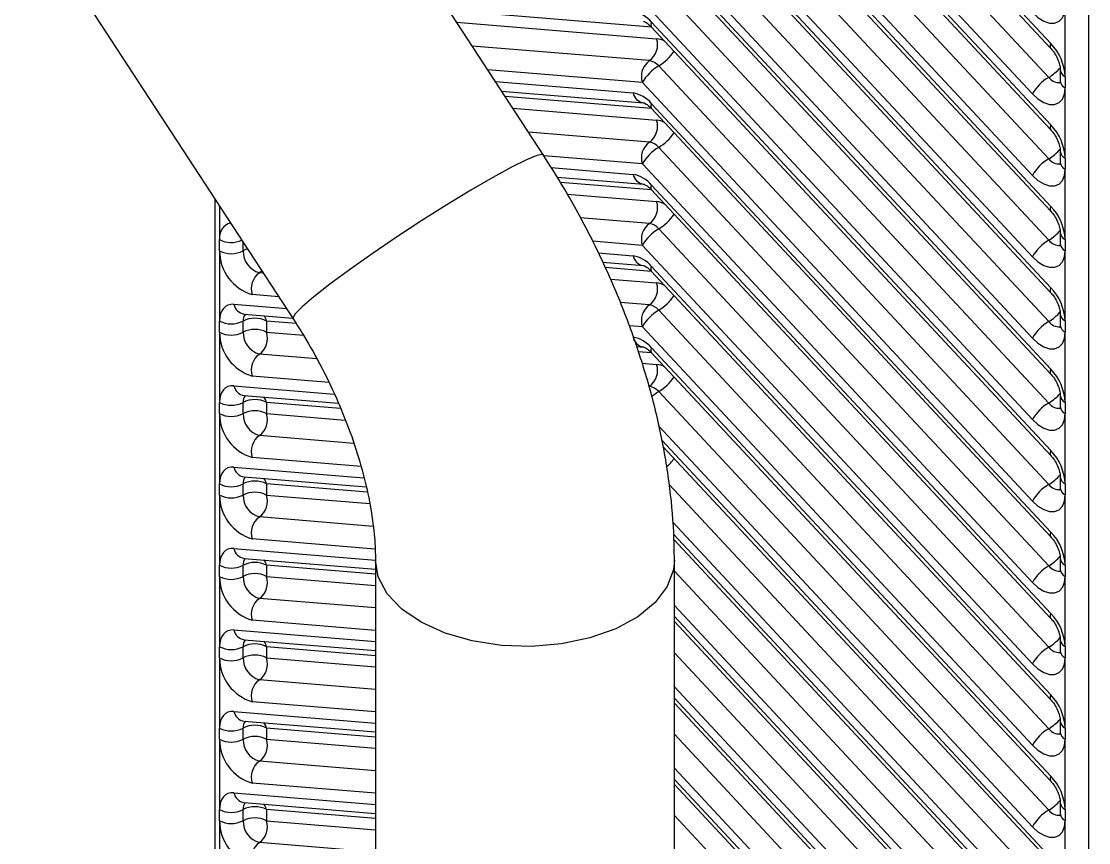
# Model space of a CAD drawing. Extents: x 75 to 2075, y 25 to 1460.
# Drawn here: x 1573.8 to 1680.9, y 948.7 to 1031.1 of the extents above; entities that cross this region are included whole.
import ezdxf

# ---------------------------------------------------------------- set-up
doc = ezdxf.new("R2010")
doc.units = 0
doc.header["$LTSCALE"] = 5
doc.linetypes.add('SLD-KATı', pattern=[0])
doc.layers.get('0').update_dxf_attribs({"linetype": 'CONTINUOUS'})

msp = doc.modelspace()

# ---------------------------------------------------------------- linework, layer by layer
at = {"color": 8, "linetype": 'SLD-KATı'}
for p, q in [((1680.932, 1114.863), (1680.932, 862.575)), ((1637.065, 1030.481), (1616.736, 1032.156)), ((1617.51, 1030.971), (1637.577, 1029.318)), ((1636.863, 1027.118), (1619.069, 1028.584)), ((1636.149, 1024.919), (1620.629, 1026.198)), ((1621.403, 1025.013), (1635.22, 1023.874)), ((1637.065, 1022.316), (1622.374, 1023.526)), ((1623.149, 1022.341), (1637.577, 1021.152)), ((1636.863, 1018.953), (1624.708, 1019.954)), ((1636.149, 1016.754), (1626.265, 1017.568)), ((1627.006, 1016.386), (1635.22, 1015.709)), ((1637.065, 1014.15), (1627.935, 1014.903)), ((1628.595, 1013.727), (1637.577, 1012.987)), ((1593.723, 1012.531), (1593.723, 1009.168)), ((1636.863, 1010.788), (1629.917, 1011.36)), ((1596.08, 1008.046), (1596.08, 1008.923)), ((1636.149, 1008.588), (1631.149, 1009)), ((1631.707, 1007.833), (1635.22, 1007.543)), ((1598.11, 1005.815), (1597.722, 1005.847)), ((1637.065, 1005.985), (1632.408, 1006.369)), ((1632.967, 1005.201), (1637.577, 1004.821)), ((1599.67, 1003.428), (1597.008, 1003.648)), ((1595.151, 1002.679), (1600.444, 1002.243)), ((1636.863, 1002.622), (1633.908, 1002.866)), ((1601.403, 1000.758), (1598.437, 1001.002)), ((1636.149, 1000.423), (1634.846, 1000.53)), ((1598.437, 999.881), (1602.146, 999.575)), ((1603.473, 997.208), (1597.722, 997.682)), ((1637.065, 997.82), (1635.724, 997.93)), ((1636.101, 996.778), (1637.577, 996.656)), ((1604.675, 994.851), (1597.008, 995.482)), ((1595.151, 994.514), (1605.229, 993.683)), ((1605.873, 992.224), (1598.437, 992.837)), ((1598.437, 991.715), (1606.329, 991.065)), ((1675.29, 950.291), (1637.813, 990.474)), ((1607.192, 988.736), (1597.722, 989.516)), ((1638.102, 989.042), (1677.147, 947.179)), ((1607.917, 986.418), (1597.008, 987.317)), ((1595.151, 986.348), (1608.212, 985.272)), ((1608.545, 983.838), (1598.437, 984.671)), ((1676.933, 943.789), (1638.85, 984.62)), ((1598.437, 983.55), (1608.795, 982.696)), ((1609.136, 980.41), (1597.722, 981.351)), ((1675.29, 942.126), (1639.201, 980.82)), ((1609.319, 978.137), (1597.008, 979.151)), ((1639.299, 979.593), (1677.147, 939.013)), ((1595.151, 978.183), (1609.364, 977.012)), ((1609.364, 975.606), (1598.437, 976.506)), ((1676.933, 935.624), (1639.364, 975.904)), ((1598.437, 975.384), (1609.364, 974.484)), ((1609.364, 972.226), (1597.722, 973.185)), ((1675.29, 933.96), (1639.364, 972.48)), ((1609.364, 969.968), (1597.008, 970.986)), ((1639.364, 971.358), (1677.147, 930.848)), ((1595.151, 970.018), (1609.364, 968.847)), ((1609.364, 967.44), (1598.437, 968.341)), ((1598.437, 967.219), (1609.364, 966.319)), ((1676.933, 927.458), (1639.364, 967.739)), ((1609.364, 964.061), (1597.722, 965.02)), ((1675.29, 925.795), (1639.364, 964.314)), ((1609.364, 961.803), (1597.008, 962.821)), ((1639.364, 963.193), (1677.147, 922.682)), ((1595.151, 961.852), (1609.364, 960.681)), ((1609.364, 959.275), (1598.437, 960.175)), ((1598.437, 959.054), (1609.364, 958.153)), ((1676.933, 919.293), (1639.364, 959.573)), ((1609.364, 955.895), (1597.722, 956.854)), ((1675.29, 917.63), (1639.364, 956.149)), ((1609.364, 953.637), (1597.008, 954.655)), ((1639.364, 955.027), (1677.147, 914.517)), ((1595.151, 953.687), (1609.364, 952.516)), ((1609.364, 951.109), (1598.437, 952.01)), ((1676.933, 911.127), (1639.364, 951.408)), ((1598.437, 950.888), (1609.364, 949.988)), ((1609.364, 947.73), (1597.722, 948.689))]:
    msp.add_line(p, q, dxfattribs=at)
at = {"color": 7, "linetype": 'SLD-KATı'}
for p, q in [((1637.037, 1071.338), (1677.106, 1028.376)), ((1637.077, 1071.795), (1677.147, 1028.833)), ((1676.933, 1025.443), (1637.792, 1067.409)), ((1675.29, 1023.78), (1636.149, 1065.746)), ((1637.077, 1063.629), (1677.147, 1020.667)), ((1637.037, 1063.173), (1677.106, 1020.211)), ((1626.215, 1017.648), (1598.949, 1059.379)), ((1676.933, 1017.278), (1637.792, 1059.244)), ((1675.29, 1015.614), (1636.149, 1057.581)), ((1637.037, 1055.007), (1677.106, 1012.046)), ((1637.077, 1055.464), (1677.147, 1012.502)), ((1676.933, 1009.112), (1637.792, 1051.079)), ((1675.29, 1007.449), (1636.149, 1049.415)), ((1637.037, 1046.842), (1677.106, 1003.88)), ((1637.077, 1047.298), (1677.147, 1004.337)), ((1573.834, 1042.97), (1601.1, 1001.239)), ((1676.933, 1000.947), (1637.792, 1042.913)), ((1675.29, 999.284), (1636.149, 1041.25)), ((1637.077, 1039.133), (1677.147, 996.171)), ((1637.037, 1038.677), (1677.106, 995.715)), ((1676.933, 992.781), (1637.792, 1034.748)), ((1675.29, 991.118), (1636.149, 1033.085)), ((1678.575, 1025.506), (1678.575, 1032.55)), ((1637.037, 1030.511), (1677.106, 987.549)), ((1637.077, 1030.968), (1677.147, 988.006)), ((1676.933, 984.616), (1637.792, 1026.582)), ((1678.087, 1026.187), (1678.087, 1025.065)), ((1678.575, 1025.506), (1678.575, 1024.385)), ((1622.021, 1024.067), (1636.262, 1022.893)), ((1675.29, 982.953), (1636.149, 1024.919)), ((1678.575, 1017.341), (1678.575, 1024.385)), ((1636.228, 1022.897), (1636.262, 1022.893)), ((1637.077, 1022.802), (1677.147, 979.84)), ((1637.037, 1022.346), (1677.106, 979.384)), ((1676.933, 976.451), (1637.792, 1018.417)), ((1678.087, 1018.021), (1678.087, 1016.9)), ((1675.29, 974.787), (1636.149, 1016.754)), ((1678.575, 1017.341), (1678.575, 1016.219)), ((1627.597, 1015.442), (1636.262, 1014.728)), ((1678.575, 1009.176), (1678.575, 1016.219)), ((1636.228, 1014.732), (1636.262, 1014.728)), ((1637.077, 1014.637), (1677.147, 971.675)), ((1593.234, 1013.278), (1593.234, 906.184)), ((1637.037, 1014.18), (1677.106, 971.218)), ((1676.933, 968.285), (1637.792, 1010.252)), ((1593.723, 1008.046), (1593.723, 1009.168)), ((1678.087, 1009.856), (1678.087, 1008.734)), ((1678.575, 1009.176), (1678.575, 1008.054)), ((1593.723, 1008.046), (1593.723, 1001.002)), ((1675.29, 966.622), (1636.149, 1008.588)), ((1678.575, 1001.01), (1678.575, 1008.054)), ((1632.153, 1006.901), (1636.262, 1006.563)), ((1636.228, 1006.566), (1636.262, 1006.563)), ((1637.037, 1006.015), (1677.106, 963.053)), ((1637.077, 1006.471), (1677.147, 963.51)), ((1596.193, 1001.699), (1601.062, 1001.297)), ((1676.933, 960.12), (1637.792, 1002.086)), ((1678.087, 1001.69), (1678.087, 1000.569)), ((1593.723, 999.881), (1593.723, 1001.002)), ((1596.08, 999.881), (1596.08, 1001.002)), ((1598.437, 1001.002), (1598.437, 999.881)), ((1675.29, 958.457), (1636.149, 1000.423)), ((1678.575, 1001.01), (1678.575, 999.889)), ((1593.723, 999.881), (1593.723, 992.837)), ((1678.575, 992.845), (1678.575, 999.889)), ((1635.553, 998.456), (1636.262, 998.397)), ((1636.228, 998.401), (1636.262, 998.397)), ((1637.077, 998.306), (1677.147, 955.344)), ((1637.037, 997.85), (1677.106, 954.888)), ((1676.933, 951.954), (1637.792, 993.921)), ((1593.723, 991.715), (1593.723, 992.837)), ((1596.08, 991.715), (1596.08, 992.837)), ((1596.193, 993.533), (1605.665, 992.753)), ((1598.437, 992.837), (1598.437, 991.715)), ((1678.087, 993.525), (1678.087, 992.404)), ((1678.575, 992.845), (1678.575, 991.723)), ((1593.723, 991.715), (1593.723, 984.671)), ((1678.575, 984.679), (1678.575, 991.723)), ((1638.208, 988.428), (1677.106, 946.722)), ((1596.193, 985.368), (1608.424, 984.36)), ((1678.087, 985.36), (1678.087, 984.238)), ((1593.723, 983.55), (1593.723, 984.671)), ((1596.08, 983.55), (1596.08, 984.671)), ((1598.437, 984.671), (1598.437, 983.55)), ((1678.575, 984.679), (1678.575, 983.558)), ((1593.723, 983.55), (1593.723, 976.506)), ((1678.575, 976.514), (1678.575, 983.558)), ((1639.312, 979.079), (1677.106, 938.557)), ((1596.193, 977.202), (1609.364, 976.117)), ((1609.364, 977.025), (1609.364, 908.98)), ((1639.364, 908.98), (1639.364, 977.025)), ((1678.087, 977.194), (1678.087, 976.073)), ((1593.723, 975.384), (1593.723, 976.506)), ((1596.08, 975.384), (1596.08, 976.506)), ((1598.437, 976.506), (1598.437, 975.384)), ((1678.575, 976.514), (1678.575, 975.392)), ((1593.723, 975.384), (1593.723, 968.341)), ((1678.575, 968.349), (1678.575, 975.392)), ((1639.364, 970.859), (1677.106, 930.391)), ((1593.723, 967.219), (1593.723, 968.341)), ((1596.08, 967.219), (1596.08, 968.341)), ((1596.193, 969.037), (1609.364, 967.952)), ((1598.437, 968.341), (1598.437, 967.219)), ((1678.087, 969.029), (1678.087, 967.907)), ((1678.575, 968.349), (1678.575, 967.227)), ((1593.723, 967.219), (1593.723, 960.175)), ((1678.575, 960.183), (1678.575, 967.227)), ((1639.364, 962.693), (1677.106, 922.226)), ((1596.193, 960.871), (1609.364, 959.786)), ((1678.087, 960.863), (1678.087, 959.742)), ((1593.723, 959.054), (1593.723, 960.175)), ((1596.08, 959.054), (1596.08, 960.175)), ((1598.437, 960.175), (1598.437, 959.054)), ((1678.575, 960.183), (1678.575, 959.062)), ((1593.723, 959.054), (1593.723, 952.01)), ((1678.575, 952.018), (1678.575, 959.062)), ((1639.364, 954.528), (1677.106, 914.061)), ((1596.193, 952.706), (1609.364, 951.621)), ((1678.087, 952.698), (1678.087, 951.577)), ((1593.723, 950.888), (1593.723, 952.01)), ((1596.08, 950.888), (1596.08, 952.01)), ((1598.437, 952.01), (1598.437, 950.888)), ((1678.575, 952.018), (1678.575, 950.896)), ((1593.723, 950.888), (1593.723, 943.844)), ((1678.575, 943.852), (1678.575, 950.896))]:
    msp.add_line(p, q, dxfattribs=at)
at = {"color": 7, "linetype": 'SLD-KATı', "flags": 128}
for points in [[(1675.29, 1031.945), (1675.848, 1031.437), (1676.428, 1031.079), (1676.995, 1030.893), (1677.516, 1030.89), (1677.957, 1031.07), (1678.294, 1031.423), (1678.504, 1031.926), (1678.575, 1032.55)], [(1675.29, 1023.78), (1675.848, 1023.272), (1676.428, 1022.914), (1676.995, 1022.727), (1677.516, 1022.724), (1677.957, 1022.905), (1678.294, 1023.257), (1678.504, 1023.761), (1678.575, 1024.385)], [(1675.29, 1015.614), (1675.848, 1015.106), (1676.428, 1014.748), (1676.995, 1014.562), (1677.516, 1014.559), (1677.957, 1014.739), (1678.294, 1015.092), (1678.504, 1015.595), (1678.575, 1016.219)], [(1675.29, 1007.449), (1675.848, 1006.941), (1676.428, 1006.583), (1676.995, 1006.397), (1677.516, 1006.393), (1677.957, 1006.574), (1678.294, 1006.926), (1678.504, 1007.43), (1678.575, 1008.054)], [(1595.151, 1002.679), (1594.846, 1002.673), (1594.568, 1002.602), (1594.321, 1002.469), (1594.112, 1002.276), (1593.944, 1002.027), (1593.822, 1001.727), (1593.748, 1001.383), (1593.723, 1001.002)], [(1675.29, 999.284), (1675.848, 998.775), (1676.428, 998.417), (1676.995, 998.231), (1677.516, 998.228), (1677.957, 998.408), (1678.294, 998.761), (1678.504, 999.265), (1678.575, 999.889)], [(1595.151, 994.514), (1594.846, 994.508), (1594.568, 994.437), (1594.321, 994.304), (1594.112, 994.11), (1593.944, 993.861), (1593.822, 993.562), (1593.748, 993.218), (1593.723, 992.837)], [(1675.29, 991.118), (1675.848, 990.61), (1676.428, 990.252), (1676.995, 990.066), (1677.516, 990.063), (1677.957, 990.243), (1678.294, 990.596), (1678.504, 991.099), (1678.575, 991.723)], [(1595.151, 986.348), (1594.846, 986.342), (1594.568, 986.272), (1594.321, 986.138), (1594.112, 985.945), (1593.944, 985.696), (1593.822, 985.396), (1593.748, 985.052), (1593.723, 984.671)], [(1675.29, 982.953), (1675.848, 982.445), (1676.428, 982.087), (1676.995, 981.9), (1677.516, 981.897), (1677.957, 982.077), (1678.294, 982.43), (1678.504, 982.934), (1678.575, 983.558)], [(1595.151, 978.183), (1594.846, 978.177), (1594.568, 978.106), (1594.321, 977.973), (1594.112, 977.78), (1593.944, 977.53), (1593.822, 977.231), (1593.748, 976.887), (1593.723, 976.506)], [(1675.29, 974.787), (1675.848, 974.279), (1676.428, 973.921), (1676.995, 973.735), (1677.516, 973.732), (1677.957, 973.912), (1678.294, 974.265), (1678.504, 974.768), (1678.575, 975.392)], [(1595.151, 970.018), (1594.846, 970.011), (1594.568, 969.941), (1594.321, 969.807), (1594.112, 969.614), (1593.944, 969.365), (1593.822, 969.065), (1593.748, 968.721), (1593.723, 968.341)], [(1675.29, 966.622), (1675.848, 966.114), (1676.428, 965.756), (1676.995, 965.569), (1677.516, 965.566), (1677.957, 965.747), (1678.294, 966.099), (1678.504, 966.603), (1678.575, 967.227)], [(1595.151, 961.852), (1594.846, 961.846), (1594.568, 961.775), (1594.321, 961.642), (1594.112, 961.449), (1593.944, 961.2), (1593.822, 960.9), (1593.748, 960.556), (1593.723, 960.175)], [(1675.29, 958.457), (1675.848, 957.948), (1676.428, 957.59), (1676.995, 957.404), (1677.516, 957.401), (1677.957, 957.581), (1678.294, 957.934), (1678.504, 958.438), (1678.575, 959.062)], [(1595.151, 953.687), (1594.846, 953.68), (1594.568, 953.61), (1594.321, 953.477), (1594.112, 953.283), (1593.944, 953.034), (1593.822, 952.734), (1593.748, 952.391), (1593.723, 952.01)], [(1675.29, 950.291), (1675.848, 949.783), (1676.428, 949.425), (1676.995, 949.239), (1677.516, 949.236), (1677.957, 949.416), (1678.294, 949.768), (1678.504, 950.272), (1678.575, 950.896)]]:
    msp.add_lwpolyline(points, dxfattribs=at)
at = {"color": 8, "linetype": 'SLD-KATı', "flags": 128}
for points in [[(1637.077, 1030.968), (1637.009, 1030.789), (1636.989, 1030.643), (1637.018, 1030.536), (1637.037, 1030.511)], [(1677.147, 1028.833), (1677.079, 1028.654), (1677.059, 1028.508), (1677.087, 1028.401), (1677.106, 1028.376)], [(1637.077, 1022.802), (1637.009, 1022.623), (1636.989, 1022.478), (1637.018, 1022.371), (1637.037, 1022.346)], [(1677.147, 1020.667), (1677.079, 1020.489), (1677.059, 1020.343), (1677.087, 1020.236), (1677.106, 1020.211)], [(1626.215, 1017.648), (1626.136, 1017.697), (1625.569, 1017.605), (1624.515, 1017.178), (1623.016, 1016.435), (1621.135, 1015.406), (1618.947, 1014.132), (1616.542, 1012.667), (1614.02, 1011.069), (1611.482, 1009.405), (1609.034, 1007.743), (1606.775, 1006.15), (1604.798, 1004.692), (1603.183, 1003.429), (1601.997, 1002.412), (1601.289, 1001.682), (1601.087, 1001.271), (1601.1, 1001.239)], [(1637.077, 1014.637), (1637.009, 1014.458), (1636.989, 1014.312), (1637.018, 1014.205), (1637.037, 1014.18)], [(1677.147, 1012.502), (1677.079, 1012.323), (1677.059, 1012.178), (1677.087, 1012.071), (1677.106, 1012.046)], [(1596.531, 1008.232), (1596.332, 1008.166), (1596.08, 1008.046)], [(1597.968, 1006.032), (1597.943, 1006.009), (1597.722, 1005.847)], [(1637.077, 1006.471), (1637.009, 1006.293), (1636.989, 1006.147), (1637.018, 1006.04), (1637.037, 1006.015)], [(1677.147, 1004.337), (1677.079, 1004.158), (1677.059, 1004.012), (1677.087, 1003.905), (1677.106, 1003.88)], [(1637.077, 998.306), (1637.009, 998.127), (1636.989, 997.982), (1637.018, 997.875), (1637.037, 997.85)], [(1677.147, 996.171), (1677.079, 995.992), (1677.059, 995.847), (1677.087, 995.74), (1677.106, 995.715)], [(1638.382, 988.243), (1638.268, 988.298), (1638.23, 988.315)], [(1677.147, 988.006), (1677.079, 987.827), (1677.059, 987.681), (1677.087, 987.574), (1677.106, 987.549)], [(1677.147, 979.84), (1677.079, 979.662), (1677.059, 979.516), (1677.087, 979.409), (1677.106, 979.384)], [(1639.364, 977.03), (1639.277, 976.097), (1638.649, 974.383), (1637.435, 972.777), (1635.686, 971.345), (1633.474, 970.146), (1630.888, 969.228), (1628.036, 968.629), (1625.033, 968.375), (1622.003, 968.474), (1619.069, 968.923), (1616.353, 969.704), (1613.964, 970.785), (1612.001, 972.121), (1610.544, 973.658), (1609.653, 975.333), (1609.364, 977.02)], [(1677.147, 971.675), (1677.079, 971.496), (1677.059, 971.351), (1677.087, 971.244), (1677.106, 971.218)], [(1677.147, 963.51), (1677.079, 963.331), (1677.059, 963.185), (1677.087, 963.078), (1677.106, 963.053)], [(1677.147, 955.344), (1677.079, 955.165), (1677.059, 955.02), (1677.087, 954.913), (1677.106, 954.888)]]:
    msp.add_lwpolyline(points, dxfattribs=at)
at = {"color": 7, "linetype": 'SLD-KATı'}
for centre, radius, start, end in [((1634.705, 1029.002), 3.081, 39.63796, 80.36742), ((1635.737, 1028.7), 1.941, 305.4488, 18.56496), ((1673.39, 1025.25), 5.191, 2.83461, 43.64811), ((1637.989, 1025.537), 1.941, 125.4488, 198.56496), ((1636.605, 1025.6), 1.54, 39.63796, 80.36742), ((1640.078, 1022.681), 4.522, 120.37551, 150.33357), ((1679.219, 1021.542), 4.522, 120.37551, 150.33357), ((1634.705, 1020.837), 3.081, 39.63796, 80.36742), ((1635.737, 1020.534), 1.941, 305.4488, 18.56496), ((1673.39, 1017.084), 5.191, 2.83461, 43.64811), ((1637.989, 1017.372), 1.941, 125.4488, 198.56496), ((1636.605, 1017.434), 1.54, 39.63796, 80.36742), ((1640.078, 1014.515), 4.522, 120.37551, 150.33357), ((1679.219, 1013.376), 4.522, 120.37551, 150.33357), ((1634.705, 1012.671), 3.081, 39.63796, 80.36742), ((1635.737, 1012.369), 1.941, 305.4488, 18.56496), ((1673.39, 1008.919), 5.191, 2.83461, 43.64811), ((1637.989, 1009.206), 1.941, 125.4488, 198.56496), ((1640.078, 1006.35), 4.522, 120.37551, 150.33357), ((1636.605, 1009.269), 1.54, 39.63796, 80.36742), ((1679.219, 1005.211), 4.522, 120.37551, 150.33357), ((1598.326, 1008.059), 4.604, 180.15436, 253.36321), ((1594.901, 1010.321), 2.562, 242.60967, 297.39033), ((1598.381, 1008.052), 2.302, 180.15436, 253.36321), ((1634.705, 1004.506), 3.081, 39.63796, 80.36742), ((1598.848, 1004.266), 1.941, 125.4488, 198.56496), ((1635.737, 1004.203), 1.941, 305.4488, 18.56496), ((1673.39, 1000.753), 5.191, 2.83461, 43.64811), ((1637.989, 1001.041), 1.941, 125.4488, 198.56496), ((1636.605, 1001.103), 1.54, 39.63796, 80.36742), ((1640.078, 998.185), 4.522, 120.37551, 150.33357), ((1594.901, 1003.277), 2.562, 242.60967, 297.39033), ((1597.258, 998.728), 2.562, 62.60967, 117.39033), ((1679.219, 997.045), 4.522, 120.37551, 150.33357), ((1598.326, 999.893), 4.604, 180.15436, 253.36321), ((1594.901, 1002.155), 2.562, 242.60967, 297.39033), ((1597.258, 997.606), 2.562, 62.60967, 117.39033), ((1598.381, 999.887), 2.302, 180.15436, 253.36321), ((1596.597, 999.263), 1.941, 305.4488, 18.56496), ((1634.705, 996.341), 3.081, 39.63796, 80.36742), ((1598.848, 996.1), 1.941, 125.4488, 198.56496), ((1635.737, 996.038), 1.941, 305.4488, 18.56496), ((1673.39, 992.588), 5.191, 2.83461, 43.64811), ((1636.605, 992.938), 1.54, 39.63796, 80.36742), ((1594.901, 995.111), 2.562, 242.60967, 297.39033), ((1597.258, 990.562), 2.562, 62.60967, 117.39033), ((1597.258, 989.441), 2.562, 62.60967, 117.39033), ((1679.219, 988.88), 4.522, 120.37551, 150.33357), ((1598.326, 991.728), 4.604, 180.15436, 253.36321), ((1594.901, 993.99), 2.562, 242.60967, 297.39033), ((1598.381, 991.722), 2.302, 180.15436, 253.36321), ((1596.597, 991.097), 1.941, 305.4488, 18.56496), ((1598.848, 987.935), 1.941, 125.4488, 198.56496), ((1673.39, 984.423), 5.191, 2.83461, 43.64811), ((1594.901, 986.946), 2.562, 242.60967, 297.39033), ((1597.258, 982.397), 2.562, 62.60967, 117.39033), ((1679.219, 980.714), 4.522, 120.37551, 150.33357), ((1598.326, 983.562), 4.604, 180.15436, 253.36321), ((1594.901, 985.824), 2.562, 242.60967, 297.39033), ((1597.258, 981.275), 2.562, 62.60967, 117.39033), ((1598.381, 983.556), 2.302, 180.15436, 253.36321), ((1596.597, 982.932), 1.941, 305.4488, 18.56496), ((1598.848, 979.769), 1.941, 125.4488, 198.56496), ((1673.39, 976.257), 5.191, 2.83461, 43.64811), ((1597.258, 974.231), 2.562, 62.60967, 117.39033), ((1594.901, 978.78), 2.562, 242.60967, 297.39033), ((1597.258, 973.11), 2.562, 62.60967, 117.39033), ((1679.219, 972.549), 4.522, 120.37551, 150.33357), ((1598.326, 975.397), 4.604, 180.15436, 253.36321), ((1594.901, 977.659), 2.562, 242.60967, 297.39033), ((1598.381, 975.391), 2.302, 180.15436, 253.36321), ((1596.597, 974.767), 1.941, 305.4488, 18.56496), ((1598.848, 971.604), 1.941, 125.4488, 198.56496), ((1673.39, 968.092), 5.191, 2.83461, 43.64811), ((1594.901, 970.615), 2.562, 242.60967, 297.39033), ((1597.258, 966.066), 2.562, 62.60967, 117.39033), ((1679.219, 964.384), 4.522, 120.37551, 150.33357), ((1598.326, 967.231), 4.604, 180.15436, 253.36321), ((1594.901, 969.494), 2.562, 242.60967, 297.39033), ((1597.258, 964.945), 2.562, 62.60967, 117.39033), ((1598.381, 967.225), 2.302, 180.15436, 253.36321), ((1596.597, 966.601), 1.941, 305.4488, 18.56496), ((1598.848, 963.439), 1.941, 125.4488, 198.56496), ((1673.39, 959.926), 5.191, 2.83461, 43.64811), ((1594.901, 962.45), 2.562, 242.60967, 297.39033), ((1597.258, 957.901), 2.562, 62.60967, 117.39033), ((1679.219, 956.218), 4.522, 120.37551, 150.33357), ((1598.326, 959.066), 4.604, 180.15436, 253.36321), ((1594.901, 961.328), 2.562, 242.60967, 297.39033), ((1597.258, 956.779), 2.562, 62.60967, 117.39033), ((1598.381, 959.06), 2.302, 180.15436, 253.36321), ((1596.597, 958.436), 1.941, 305.4488, 18.56496), ((1598.848, 955.273), 1.941, 125.4488, 198.56496), ((1673.39, 951.761), 5.191, 2.83461, 43.64811), ((1597.258, 949.735), 2.562, 62.60967, 117.39033), ((1594.901, 954.284), 2.562, 242.60967, 297.39033), ((1597.258, 948.614), 2.562, 62.60967, 117.39033), ((1679.219, 948.053), 4.522, 120.37551, 150.33357), ((1598.326, 950.901), 4.604, 180.15436, 253.36321), ((1594.901, 953.163), 2.562, 242.60967, 297.39033), ((1598.381, 950.894), 2.302, 180.15436, 253.36321), ((1596.597, 950.27), 1.941, 305.4488, 18.56496), ((1598.848, 947.108), 1.941, 125.4488, 198.56496)]:
    msp.add_arc(centre, radius, start, end, dxfattribs=at)
at = {"color": 8, "linetype": 'SLD-KATı'}
for centre, radius, start, end in [((1637.345, 1027.136), 2.194, 61.80807, 83.92201), ((1635.355, 1030.667), 4.756, 300.81133, 326.66497), ((1674.359, 1029.69), 4.966, 301.21508, 318.59533), ((1678.923, 1026.272), 0.84, 186.16265, 245.58444), ((1677.957, 1026.181), 1.263, 215.75457, 276.00936), ((1678.921, 1025.148), 0.838, 185.6948, 245.62534), ((1636.463, 1024.148), 1.273, 192.40833, 259.3216), ((1637.345, 1018.971), 2.194, 61.80807, 83.92201), ((1635.355, 1022.502), 4.756, 300.81133, 326.66497), ((1674.359, 1021.525), 4.966, 301.21508, 318.59533), ((1678.923, 1018.106), 0.84, 186.16265, 245.58444), ((1677.957, 1018.016), 1.263, 215.75457, 276.00936), ((1678.921, 1016.983), 0.838, 185.6948, 245.62534), ((1636.463, 1015.982), 1.273, 192.40833, 259.3216), ((1637.345, 1010.805), 2.194, 61.80807, 83.92201), ((1635.355, 1014.337), 4.756, 300.81133, 326.66497), ((1595.233, 1009.367), 1.524, 105.35094, 187.51221), ((1674.359, 1013.359), 4.966, 301.21508, 318.59533), ((1594.907, 1011.471), 2.59, 242.79613, 294.01241), ((1677.957, 1009.85), 1.263, 215.75457, 276.00936), ((1678.923, 1009.941), 0.84, 186.16265, 245.58444), ((1678.921, 1008.818), 0.838, 185.6948, 245.62534), ((1636.463, 1007.817), 1.273, 192.40833, 259.3216), ((1637.345, 1002.64), 2.194, 61.80807, 83.92201), ((1635.355, 1006.171), 4.756, 300.81133, 326.66497), ((1596.387, 1002.949), 1.265, 192.29364, 261.1595), ((1596.974, 1001.073), 0.897, 136.71099, 184.51888), ((1596.879, 1000.548), 1.622, 16.26016, 37.52389), ((1674.359, 1005.194), 4.966, 301.21508, 318.59533), ((1678.923, 1001.775), 0.84, 186.16265, 245.58444), ((1677.957, 1001.685), 1.263, 215.75457, 276.00936), ((1678.921, 1000.652), 0.838, 185.6948, 245.62534), ((1636.463, 999.651), 1.273, 192.40833, 259.3216), ((1637.345, 994.475), 2.194, 61.80807, 83.92201), ((1635.355, 998.006), 4.756, 300.81133, 326.66497), ((1596.387, 994.783), 1.265, 192.29364, 261.1595), ((1640.084, 990.066), 4.485, 120.73588, 132.10545), ((1596.974, 992.907), 0.897, 136.71099, 184.51888), ((1596.879, 992.383), 1.622, 16.26016, 37.52389), ((1674.359, 997.029), 4.966, 301.21508, 318.59533), ((1678.923, 993.61), 0.84, 186.16265, 245.58444), ((1677.957, 993.519), 1.263, 215.75457, 276.00936), ((1678.921, 992.487), 0.838, 185.6948, 245.62534), ((1635.687, 989.578), 4.336, 311.7449, 327.15317), ((1596.387, 986.618), 1.265, 192.29364, 261.1595), ((1596.974, 984.742), 0.897, 136.71099, 184.51888), ((1674.359, 988.863), 4.966, 301.21508, 318.59533), ((1678.923, 985.445), 0.84, 186.16265, 245.58444), ((1596.879, 984.217), 1.622, 16.26016, 37.52389), ((1677.957, 985.354), 1.263, 215.75457, 276.00936), ((1678.921, 984.321), 0.838, 185.6948, 245.62534), ((1596.387, 978.452), 1.265, 192.29364, 261.1595), ((1596.974, 976.577), 0.897, 136.71099, 184.51888), ((1596.879, 976.052), 1.622, 16.26016, 37.52389), ((1674.359, 980.698), 4.966, 301.21508, 318.59533), ((1678.923, 977.279), 0.84, 186.16265, 245.58444), ((1677.957, 977.188), 1.263, 215.75457, 276.00936), ((1678.921, 976.156), 0.838, 185.6948, 245.62534), ((1596.387, 970.287), 1.265, 192.29364, 261.1595), ((1674.359, 972.532), 4.966, 301.21508, 318.59533), ((1596.974, 968.411), 0.897, 136.71099, 184.51888), ((1596.879, 967.886), 1.622, 16.26016, 37.52389), ((1677.957, 969.023), 1.263, 215.75457, 276.00936), ((1678.923, 969.114), 0.84, 186.16265, 245.58444), ((1678.921, 967.991), 0.838, 185.6948, 245.62534), ((1596.387, 962.122), 1.265, 192.29364, 261.1595), ((1596.974, 960.246), 0.897, 136.71099, 184.51888), ((1596.879, 959.721), 1.622, 16.26016, 37.52389), ((1674.359, 964.367), 4.966, 301.21508, 318.59533), ((1678.923, 960.948), 0.84, 186.16265, 245.58444), ((1677.957, 960.858), 1.263, 215.75457, 276.00936), ((1678.921, 959.825), 0.838, 185.6948, 245.62534), ((1596.387, 953.956), 1.265, 192.29364, 261.1595), ((1596.974, 952.08), 0.897, 136.71099, 184.51888), ((1596.879, 951.556), 1.622, 16.26016, 37.52389), ((1674.359, 956.202), 4.966, 301.21508, 318.59533), ((1678.923, 952.783), 0.84, 186.16265, 245.58444), ((1677.957, 952.692), 1.263, 215.75457, 276.00936), ((1678.921, 951.66), 0.838, 185.6948, 245.62534)]:
    msp.add_arc(centre, radius, start, end, dxfattribs=at)
at = {"color": 7, "linetype": 'SLD-KATı'}
for points, knots in [([(1636.269, 1031.057), (1636.277, 1031.057), (1636.295, 1031.056), (1636.531, 1030.954), (1636.808, 1030.745), (1636.98, 1030.57), (1637.037, 1030.511)], [0, 0, 0, 0, 0.2376058, 0.546177, 0.8488988, 1, 1, 1, 1]), ([(1677.106, 1028.376), (1677.205, 1028.263), (1677.439, 1027.991), (1677.763, 1027.448), (1677.994, 1026.859), (1678.08, 1026.425), (1678.085, 1026.247), (1678.087, 1026.187)], [0, 0, 0, 0, 0.1763315, 0.4218406, 0.67441, 0.8905311, 1, 1, 1, 1]), ([(1678.087, 1025.065), (1678.081, 1024.986), (1678.069, 1024.834), (1678.064, 1024.833), (1678.062, 1024.833)], [0, 0, 0, 0, 0.5247129, 1, 1, 1, 1]), ([(1636.269, 1022.892), (1636.277, 1022.891), (1636.295, 1022.89), (1636.531, 1022.789), (1636.808, 1022.58), (1636.98, 1022.404), (1637.037, 1022.346)], [0, 0, 0, 0, 0.2376058, 0.546177, 0.8488988, 1, 1, 1, 1]), ([(1677.106, 1020.211), (1677.205, 1020.097), (1677.439, 1019.826), (1677.763, 1019.283), (1677.994, 1018.694), (1678.08, 1018.259), (1678.085, 1018.081), (1678.087, 1018.021)], [0, 0, 0, 0, 0.1763315, 0.4218406, 0.67441, 0.8905311, 1, 1, 1, 1]), ([(1639.364, 977.025), (1639.35, 977.951), (1639.31, 980.527), (1638.896, 984.836), (1638.014, 989.938), (1636.726, 995.059), (1635.061, 1000.154), (1633.041, 1005.182), (1630.683, 1010.099), (1628.376, 1014.256), (1626.807, 1016.719), (1626.215, 1017.648)], [0, 0, 0, 0, 0.0691512, 0.1925266, 0.3157264, 0.4386402, 0.5610894, 0.6830895, 0.8047658, 0.9263004, 1, 1, 1, 1]), ([(1678.087, 1016.9), (1678.081, 1016.82), (1678.069, 1016.669), (1678.064, 1016.668), (1678.062, 1016.667)], [0, 0, 0, 0, 0.5247129, 1, 1, 1, 1]), ([(1636.269, 1014.726), (1636.277, 1014.726), (1636.295, 1014.725), (1636.531, 1014.623), (1636.808, 1014.415), (1636.98, 1014.239), (1637.037, 1014.18)], [0, 0, 0, 0, 0.2376058, 0.546177, 0.8488988, 1, 1, 1, 1]), ([(1677.106, 1012.046), (1677.205, 1011.932), (1677.439, 1011.661), (1677.763, 1011.118), (1677.994, 1010.528), (1678.08, 1010.094), (1678.085, 1009.916), (1678.087, 1009.856)], [0, 0, 0, 0, 0.1763315, 0.4218406, 0.67441, 0.8905311, 1, 1, 1, 1]), ([(1678.087, 1008.734), (1678.081, 1008.655), (1678.069, 1008.504), (1678.064, 1008.502), (1678.062, 1008.502)], [0, 0, 0, 0, 0.5247129, 1, 1, 1, 1]), ([(1636.269, 1006.561), (1636.277, 1006.56), (1636.295, 1006.56), (1636.531, 1006.458), (1636.808, 1006.249), (1636.98, 1006.073), (1637.037, 1006.015)], [0, 0, 0, 0, 0.2376058, 0.546177, 0.8488988, 1, 1, 1, 1]), ([(1677.106, 1003.88), (1677.205, 1003.767), (1677.439, 1003.495), (1677.763, 1002.952), (1677.994, 1002.363), (1678.08, 1001.928), (1678.085, 1001.75), (1678.087, 1001.69)], [0, 0, 0, 0, 0.1763315, 0.4218406, 0.67441, 0.8905311, 1, 1, 1, 1]), ([(1601.1, 1001.239), (1601.449, 1000.693), (1602.482, 999.075), (1604.047, 996.266), (1605.679, 992.839), (1607.027, 989.406), (1608.075, 986.056), (1608.813, 982.868), (1609.237, 979.991), (1609.357, 978.1), (1609.363, 977.186), (1609.364, 977.025)], [0, 0, 0, 0, 0.0677972, 0.2010966, 0.3343499, 0.4669647, 0.5984791, 0.7284659, 0.8565712, 0.974674, 1, 1, 1, 1]), ([(1678.087, 1000.569), (1678.081, 1000.49), (1678.069, 1000.338), (1678.064, 1000.337), (1678.062, 1000.336)], [0, 0, 0, 0, 0.5247129, 1, 1, 1, 1]), ([(1636.269, 998.395), (1636.277, 998.395), (1636.295, 998.394), (1636.531, 998.292), (1636.808, 998.084), (1636.98, 997.908), (1637.037, 997.85)], [0, 0, 0, 0, 0.2376058, 0.546177, 0.8488988, 1, 1, 1, 1]), ([(1677.106, 995.715), (1677.205, 995.601), (1677.439, 995.33), (1677.763, 994.787), (1677.994, 994.198), (1678.08, 993.763), (1678.085, 993.585), (1678.087, 993.525)], [0, 0, 0, 0, 0.1763315, 0.4218406, 0.67441, 0.8905311, 1, 1, 1, 1]), ([(1678.087, 992.404), (1678.081, 992.324), (1678.069, 992.173), (1678.064, 992.172), (1678.062, 992.171)], [0, 0, 0, 0, 0.5247129, 1, 1, 1, 1]), ([(1677.106, 987.549), (1677.205, 987.436), (1677.439, 987.164), (1677.763, 986.621), (1677.994, 986.032), (1678.08, 985.598), (1678.085, 985.42), (1678.087, 985.36)], [0, 0, 0, 0, 0.1763315, 0.4218406, 0.67441, 0.8905311, 1, 1, 1, 1]), ([(1678.087, 984.238), (1678.081, 984.159), (1678.069, 984.007), (1678.064, 984.006), (1678.062, 984.006)], [0, 0, 0, 0, 0.5247129, 1, 1, 1, 1]), ([(1677.106, 979.384), (1677.205, 979.27), (1677.439, 978.999), (1677.763, 978.456), (1677.994, 977.867), (1678.08, 977.432), (1678.085, 977.254), (1678.087, 977.194)], [0, 0, 0, 0, 0.1763315, 0.4218406, 0.67441, 0.8905311, 1, 1, 1, 1]), ([(1678.087, 976.073), (1678.081, 975.993), (1678.069, 975.842), (1678.064, 975.841), (1678.062, 975.84)], [0, 0, 0, 0, 0.5247129, 1, 1, 1, 1]), ([(1677.106, 971.218), (1677.205, 971.105), (1677.439, 970.833), (1677.763, 970.29), (1677.994, 969.701), (1678.08, 969.267), (1678.085, 969.089), (1678.087, 969.029)], [0, 0, 0, 0, 0.1763315, 0.4218406, 0.67441, 0.8905311, 1, 1, 1, 1]), ([(1678.087, 967.907), (1678.081, 967.828), (1678.069, 967.677), (1678.064, 967.675), (1678.062, 967.675)], [0, 0, 0, 0, 0.5247129, 1, 1, 1, 1]), ([(1677.106, 963.053), (1677.205, 962.94), (1677.439, 962.668), (1677.763, 962.125), (1677.994, 961.536), (1678.08, 961.101), (1678.085, 960.923), (1678.087, 960.863)], [0, 0, 0, 0, 0.1763315, 0.4218406, 0.67441, 0.8905311, 1, 1, 1, 1]), ([(1678.087, 959.742), (1678.081, 959.663), (1678.069, 959.511), (1678.064, 959.51), (1678.062, 959.509)], [0, 0, 0, 0, 0.5247129, 1, 1, 1, 1]), ([(1677.106, 954.888), (1677.205, 954.774), (1677.439, 954.503), (1677.763, 953.96), (1677.994, 953.371), (1678.08, 952.936), (1678.085, 952.758), (1678.087, 952.698)], [0, 0, 0, 0, 0.1763315, 0.4218406, 0.67441, 0.8905311, 1, 1, 1, 1]), ([(1678.087, 951.577), (1678.081, 951.497), (1678.069, 951.346), (1678.064, 951.344), (1678.062, 951.344)], [0, 0, 0, 0, 0.5247129, 1, 1, 1, 1])]:
    msp.add_open_spline(points, degree=3, knots=knots, dxfattribs=at)

doc.saveas('drawing.dxf')
